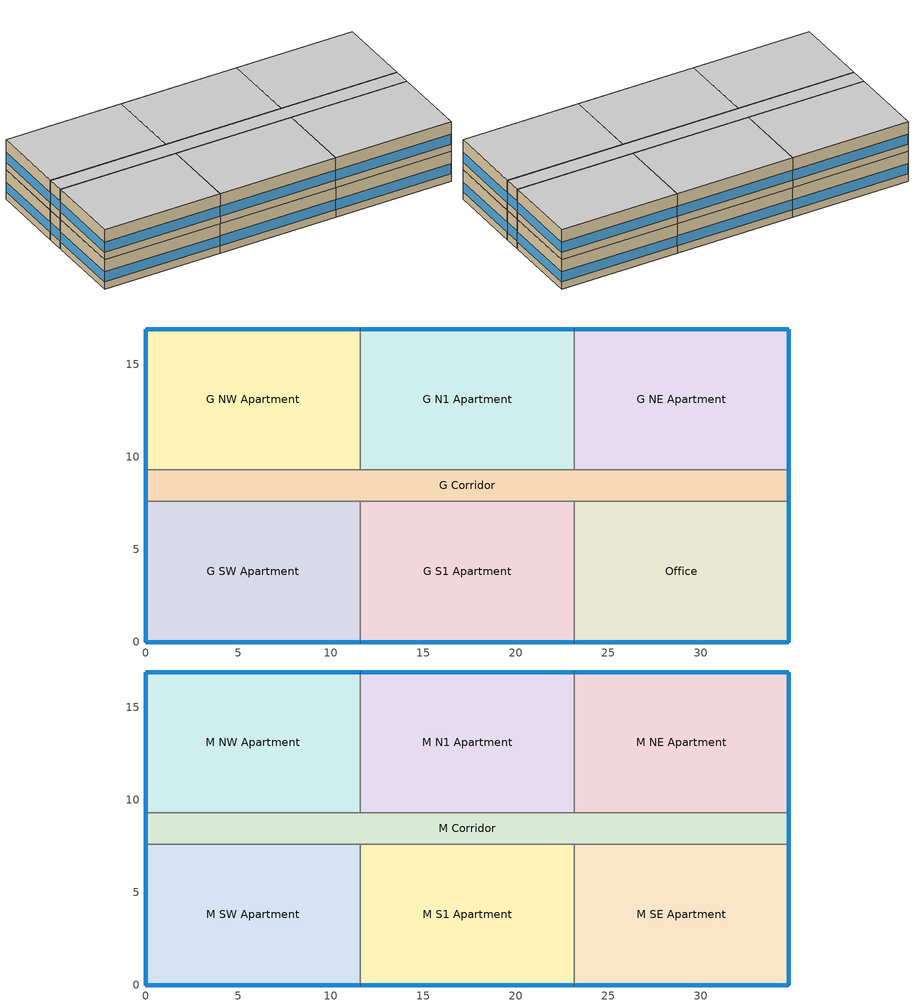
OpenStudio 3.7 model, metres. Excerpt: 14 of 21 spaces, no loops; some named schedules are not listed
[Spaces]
G S1 Apartment
 floor foundation (BTAP-Grnd-Floor-Mass:U-0.757_std): 23.16,7.62 23.16,0 11.58,0 11.58,7.62 z0
 wall outside: 11.58,0 23.16,0 z0:3.05
 wall to Office: 23.16,0 23.16,7.62 z0:3.05
 wall to G Corridor: 23.16,7.62 11.58,7.62 z0:3.05
 wall to G SW Apartment: 11.58,7.62 11.58,0 z0:3.05
 window (BTAP-Ext-FixedWindow:U=0.173 SHGC=0.600): 11.61,0 23.14,0 z0.76:1.78
 ceiling adiabatic (BTAP-Int-Wall): 23.16,0 23.16,7.62 11.58,7.62 11.58,0 z3.05
G NE Apartment
 floor foundation (BTAP-Grnd-Floor-Mass:U-0.757_std): 34.75,16.92 34.75,9.3 23.16,9.3 23.16,16.92 z0
 wall outside: 34.75,9.3 34.75,16.92 23.16,16.92 z0:3.05
 wall to G Corridor: 23.16,9.3 34.75,9.3 z0:3.05
 wall to G N1 Apartment: 23.16,16.92 23.16,9.3 z0:3.05
 window (BTAP-Ext-FixedWindow:U=0.173 SHGC=0.600): 34.75,9.32 34.75,16.89 / 34.72,16.92 23.19,16.92 z0.76:1.78
 ceiling adiabatic (BTAP-Int-Wall): 34.75,9.3 34.75,16.92 23.16,16.92 23.16,9.3 z3.05
G NW Apartment
 floor foundation (BTAP-Grnd-Floor-Mass:U-0.757_std): 11.58,16.92 11.58,9.3 0,9.3 0,16.92 z0
 wall outside: 11.58,16.92 0,16.92 0,9.3 z0:3.05
 wall to G N1 Apartment: 11.58,9.3 11.58,16.92 z0:3.05
 wall to G Corridor: 0,9.3 11.58,9.3 z0:3.05
 window (BTAP-Ext-FixedWindow:U=0.173 SHGC=0.600): 11.56,16.92 0.03,16.92 / 0,16.89 0,9.32 z0.76:1.78
 ceiling adiabatic (BTAP-Int-Wall): 11.58,9.3 11.58,16.92 0,16.92 0,9.3 z3.05
G N1 Apartment
 floor foundation (BTAP-Grnd-Floor-Mass:U-0.757_std): 23.16,16.92 23.16,9.3 11.58,9.3 11.58,16.92 z0
 wall outside: 23.16,16.92 11.58,16.92 z0:3.05
 wall to G Corridor: 11.58,9.3 23.16,9.3 z0:3.05
 window (BTAP-Ext-FixedWindow:U=0.173 SHGC=0.600): 23.14,16.92 11.61,16.92 z0.76:1.78
 ceiling adiabatic (BTAP-Int-Wall): 23.16,9.3 23.16,16.92 11.58,16.92 11.58,9.3 z3.05
Office
 floor foundation (BTAP-Grnd-Floor-Mass:U-0.757_std): 34.75,7.62 34.75,0 23.16,0 23.16,7.62 z0
 wall outside: 23.16,0 34.75,0 34.75,7.62 z0:3.05
 wall to G Corridor: 34.75,7.62 23.16,7.62 z0:3.05
 window (BTAP-Ext-FixedWindow:U=0.173 SHGC=0.600): 34.75,0.03 34.75,7.59 / 23.19,0 34.72,0 z0.76:1.78
 ceiling adiabatic (BTAP-Int-Wall): 34.75,0 34.75,7.62 23.16,7.62 23.16,0 z3.05
G Corridor
 floor foundation (BTAP-Grnd-Floor-Mass:U-0.757_std): 34.75,9.3 34.75,7.62 0,7.62 0,9.3 z0
 wall outside: 34.75,7.62 34.75,9.3 / 0,9.3 0,7.62 z0:3.05
 wall to G SW Apartment: 0,7.62 11.58,7.62 z0:3.05
 window (BTAP-Ext-FixedWindow:U=0.173 SHGC=0.600): 34.75,7.65 34.75,9.27 / 0,9.27 0,7.65 z0.76:1.81
 ceiling adiabatic (BTAP-Int-Wall): 34.75,7.62 34.75,9.3 0,9.3 0,7.62 z3.05
G SW Apartment
 floor foundation (BTAP-Grnd-Floor-Mass:U-0.757_std): 11.58,7.62 11.58,0 0,0 0,7.62 z0
 wall outside: 0,7.62 0,0 11.58,0 z0:3.05
 window (BTAP-Ext-FixedWindow:U=0.173 SHGC=0.600): 0.03,0 11.56,0 / 0,7.59 0,0.03 z0.76:1.78
 ceiling adiabatic (BTAP-Int-Wall): 11.58,0 11.58,7.62 0,7.62 0,0 z3.05
M SE Apartment
 floor adiabatic (BTAP-Int-Wall): 34.75,7.62 34.75,0 23.16,0 23.16,7.62 z3.05
 wall outside: 23.16,0 34.75,0 34.75,7.62 z3.05:6.1
 wall to M S1 Apartment: 23.16,7.62 23.16,0 z3.05:6.1
 wall to M Corridor: 34.75,7.62 23.16,7.62 z3.05:6.1
 window (BTAP-Ext-FixedWindow:U=0.173 SHGC=0.600): 34.75,0.03 34.75,7.59 / 23.19,0 34.72,0 z3.81:4.83
 ceiling adiabatic (BTAP-Int-Wall): 34.75,0 34.75,7.62 23.16,7.62 23.16,0 z6.1
M Corridor
 floor adiabatic (BTAP-Int-Wall): 34.75,9.3 34.75,7.62 0,7.62 0,9.3 z3.05
 wall outside: 0,9.3 0,7.62 / 34.75,7.62 34.75,9.3 z3.05:6.1
 wall to M SW Apartment: 0,7.62 11.58,7.62 z3.05:6.1
 wall to M N1 Apartment: 23.16,9.3 11.58,9.3 z3.05:6.1
 wall to M NE Apartment: 34.75,9.3 23.16,9.3 z3.05:6.1
 wall to M S1 Apartment: 11.58,7.62 23.16,7.62 z3.05:6.1
 wall to M NW Apartment: 11.58,9.3 0,9.3 z3.05:6.1
 window (BTAP-Ext-FixedWindow:U=0.173 SHGC=0.600): 34.75,7.65 34.75,9.27 / 0,9.27 0,7.65 z3.81:4.86
 ceiling adiabatic (BTAP-Int-Wall): 34.75,7.62 34.75,9.3 0,9.3 0,7.62 z6.1
M SW Apartment
 floor adiabatic (BTAP-Int-Wall): 11.58,7.62 11.58,0 0,0 0,7.62 z3.05
 wall outside: 0,7.62 0,0 11.58,0 z3.05:6.1
 wall to M S1 Apartment: 11.58,0 11.58,7.62 z3.05:6.1
 window (BTAP-Ext-FixedWindow:U=0.173 SHGC=0.600): 0.03,0 11.56,0 / 0,7.59 0,0.03 z3.81:4.83
 ceiling adiabatic (BTAP-Int-Wall): 11.58,0 11.58,7.62 0,7.62 0,0 z6.1
M NE Apartment
 floor adiabatic (BTAP-Int-Wall): 34.75,16.92 34.75,9.3 23.16,9.3 23.16,16.92 z3.05
 wall outside: 34.75,9.3 34.75,16.92 23.16,16.92 z3.05:6.1
 wall to M N1 Apartment: 23.16,16.92 23.16,9.3 z3.05:6.1
 window (BTAP-Ext-FixedWindow:U=0.173 SHGC=0.600): 34.75,9.32 34.75,16.89 / 34.72,16.92 23.19,16.92 z3.81:4.83
 ceiling adiabatic (BTAP-Int-Wall): 34.75,9.3 34.75,16.92 23.16,16.92 23.16,9.3 z6.1
M N1 Apartment
 floor adiabatic (BTAP-Int-Wall): 23.16,16.92 23.16,9.3 11.58,9.3 11.58,16.92 z3.05
 wall outside: 23.16,16.92 11.58,16.92 z3.05:6.1
 wall to M NW Apartment: 11.58,16.92 11.58,9.3 z3.05:6.1
 window (BTAP-Ext-FixedWindow:U=0.173 SHGC=0.600): 23.14,16.92 11.61,16.92 z3.81:4.83
 ceiling adiabatic (BTAP-Int-Wall): 23.16,9.3 23.16,16.92 11.58,16.92 11.58,9.3 z6.1
M S1 Apartment
 floor adiabatic (BTAP-Int-Wall): 23.16,7.62 23.16,0 11.58,0 11.58,7.62 z3.05
 wall outside: 11.58,0 23.16,0 z3.05:6.1
 window (BTAP-Ext-FixedWindow:U=0.173 SHGC=0.600): 11.61,0 23.14,0 z3.81:4.83
 ceiling adiabatic (BTAP-Int-Wall): 23.16,0 23.16,7.62 11.58,7.62 11.58,0 z6.1
M NW Apartment
 floor adiabatic (BTAP-Int-Wall): 11.58,16.92 11.58,9.3 0,9.3 0,16.92 z3.05
 wall outside: 11.58,16.92 0,16.92 0,9.3 z3.05:6.1
 window (BTAP-Ext-FixedWindow:U=0.173 SHGC=0.600): 11.56,16.92 0.03,16.92 / 0,16.89 0,9.32 z3.81:4.83
 ceiling adiabatic (BTAP-Int-Wall): 11.58,9.3 11.58,16.92 0,16.92 0,9.3 z6.1
[Site]
Calgary Intl AP_AB_CAN: Latitude {deg}=51.11; Longitude {deg}=-114.02; Time Zone {hr}=-7; Elevation {m}=1084.1; Terrain=City
[Building]
LowriseApartment: North Axis {deg}=0; Default Construction Set=BTAP-Mass at hdd = 5000.0; Standards Number of Stories=3; Standards Number of Above Ground Stories=3; Standards Template=NECB2020; Standards Building Type=LowriseApartment; Standards Number of Living Units=17
[Site:WaterMainsTemperature]
Calculation Method=Correlation; Annual Average Outdoor Air Temperature {C}=4.69167; Maximum Difference In Monthly Average Outdoor Air Temperatures {deltaC}=24.6
[Site:GroundTemperature:BuildingSurface]
19.527, 19.502, 19.536, 19.598, 20.002, 21.64, 22.225, 22.375, 21.449, 20.121, 19.802, 19.633
[ClimateZones]
Climate Zone Institution Name 1=ASHRAE; Climate Zone Document Name 1=ANSI/ASHRAE Standard 169; Climate Zone Document Year 1=2006; Climate Zone Institution Name 2=CEC; Climate Zone Document Name 2=California Climate Zone Descriptions; Climate Zone Document Year 2=1995
[SizingPeriod:DesignDay] Barometric Pressure {Pa}=88961; Rain Indicator=No; Snow Indicator=No; Day of Month=21; Daylight Saving Time Indicator=No; Humidity Condition Type=Wetbulb; Dry-Bulb Temperature Range Modifier Type=DefaultMultipliers
Name | Maximum Dry-Bulb Temperature {C} | Daily Dry-Bulb Temperature Range {deltaC} | Wind Speed {m/s} | Wind Direction {deg} | Month | Day Type | Wetbulb or DewPoint at Maximum Dry-Bulb {C} | Solar Model Indicator | ASHRAE Clear Sky Optical Depth for Beam Irradiance | ASHRAE Clear Sky Optical Depth for Diffuse Irradiance | Sky Clearness
Calgary Intl AP Ann Clg .4% Condns DB=>MWB | 28.8 | 12.3 | 4.5 | 160 | 7 | SummerDesignDay | 16 | ASHRAETau | 0.34 | 2.419
Calgary Intl AP Ann Htg 99.6% Condns DB | -27.7 | 0 | 2.7 | 200 | 1 | WinterDesignDay | -27.7 | ASHRAEClearSky |  |  | 0
[Material:NoMass] Roughness=Smooth; Thermal Absorptance=0.9; Solar Absorptance=0.7
Name | Thermal Resistance {m2-K/W} | Visible Absorptance
Typical Carpet Pad; Typical Carpet Pad 1 | 0.21648 | 0.8
Typical Insulation 1 | 6.98591 | 0.7
Typical Insulation 2 | 4.38022 | 0.7
Typical Insulation 3 | 8.26445 | 0.7
Typical Carpet Pad 2 | 1.25503 | 0.8
Typical Carpet Pad 3; Typical Carpet Pad 4 | 3.45515 | 0.8
Typical Insulation 4 | 0.578017 | 0.7
Typical Insulation 5 | 0.578035 | 0.7
[Material]
Name | Roughness | Thickness {m} | Conductivity {W/m-K} | Density {kg/m3} | Specific Heat {J/kg-K} | Thermal Absorptance | Solar Absorptance | Visible Absorptance
G05 25mm wood | MediumSmooth | 0.0254 | 0.15 | 608 | 1630 | 0.9 | 0.5 | 0.5
100mm Normalweight concrete floor 1 | MediumSmooth | 0.1016 | 2.31 | 2322 | 832
G01 13mm gypsum board 1 | Smooth | 0.0127 | 0.16 | 800 | 1090 | 0.9 | 0.7 | 0.5
4 in. Normalweight Concrete Floor 1 | MediumRough | 0.1016 | 2.31 | 2322 | 832 | 0.9 | 0.7 | 0.7
1IN Stucco 1 | Smooth | 0.0253 | 0.6918 | 1858 | 837 | 0.9 | 0.7 | 0.92
8IN CONCRETE HW RefBldg 1 | Rough | 0.2032 | 1.311 | 2240 | 836.8 | 0.9 | 0.7 | 0.7
1/2IN Gypsum 1 | Smooth | 0.0127 | 0.16 | 784.9 | 830 | 0.9 | 0.4 | 0.4
Metal Roof Surface 1; F08 Metal surface 1 | Smooth | 0.0008 | 45.28 | 7824 | 500 | 0.9 | 0.7 | 0.7
6 in. Normalweight Concrete Floor 1; 6 in. Normalweight Concrete Floor 2; 6 in. Normalweight Concrete Floor 3 | MediumRough | 0.1524 | 2.31 | 2322 | 832 | 0.9 | 0.7 | 0.7
Expanded Polystyrene | MediumSmooth | 0.0363959 | 0.029 | 29 | 1210
[Construction]
BTAP-Int-Partition; BTAP-Int-Door: G05 25mm wood
BTAP-Int-Floor: 100mm Normalweight concrete floor 1, Typical Carpet Pad
BTAP-Int-Wall: G01 13mm gypsum board 1, G01 13mm gypsum board 1
BTAP-Int-Ceiling: Typical Carpet Pad, 100mm Normalweight concrete floor 1
BTAP-Int-Window: SimpleGlazing
BTAP-Ext-Floor-Mass:U-0.138: Typical Insulation 1, 4 in. Normalweight Concrete Floor 1, Typical Carpet Pad 1
BTAP-Ext-Wall-Mass:U-0.215: 1IN Stucco 1, 8IN CONCRETE HW RefBldg 1, Typical Insulation 2, 1/2IN Gypsum 1
BTAP-Ext-Roof-Metal:U-0.121: Metal Roof Surface 1, Typical Insulation 3
BTAP-Grnd-Floor-Mass:U-0.757: 6 in. Normalweight Concrete Floor 1, Typical Carpet Pad 2
BTAP-Grnd-Wall-Mass:U-0.284: 6 in. Normalweight Concrete Floor 2, Typical Carpet Pad 3
BTAP-Grnd-Roof-Mass:U-0.284: 6 in. Normalweight Concrete Floor 3, Typical Carpet Pad 4
BTAP-Ext-FixedWindow:U=0.173 SHGC=0.600; BTAP-Ext-GlassDoors:U=0.173 SHGC=0.600: SimpleGlazing:U=0.173 SHGC=0.600
BTAP-Ext-Door:U-1.73: F08 Metal surface 1, Typical Insulation 4
BTAP-Ext-OverHeadDoor:U-1.73: Typical Insulation 5
BTAP-Ext-Skylights:U=0.241 SHGC=0.600; BTAP-Ext-DaylightDomes:U=0.241 SHGC=0.600; BTAP-Ext-DaylightDiffuser:U=0.241 SHGC=0.600: SimpleGlazing:U=0.241 SHGC=0.600
BTAP-Grnd-Floor-Mass:U-0.757_std: 6 in. Normalweight Concrete Floor 1, Expanded Polystyrene
[DefaultConstructionSet]
BTAP-Mass at hdd = 5000.0: Default Exterior Surface Constructions=BTAP-Mass at hdd = 5000.0; Default Interior Surface Constructions=Default Surface Constructions 2; Default Ground Contact Surface Constructions=BTAP-Mass at hdd = 5000.0 1; Default Exterior SubSurface Constructions=BTAP-Mass at hdd = 5000.0; Default Interior SubSurface Constructions=Default Sub Surface Constructions 2; Interior Partition Construction=BTAP-Int-Partition
[DefaultSurfaceConstructions]
Name | Floor Construction | Wall Construction | Roof Ceiling Construction
Default Surface Constructions 2 | BTAP-Int-Floor | BTAP-Int-Wall | BTAP-Int-Ceiling
BTAP-Mass at hdd = 5000.0 | BTAP-Ext-Floor-Mass:U-0.138 | BTAP-Ext-Wall-Mass:U-0.215 | BTAP-Ext-Roof-Metal:U-0.121
BTAP-Mass at hdd = 5000.0 1 | BTAP-Grnd-Floor-Mass:U-0.757 | BTAP-Grnd-Wall-Mass:U-0.284 | BTAP-Grnd-Roof-Mass:U-0.284
[DefaultSubSurfaceConstructions]
Name | Fixed Window Construction | Operable Window Construction | Door Construction | Glass Door Construction | Overhead Door Construction | Skylight Construction | Tubular Daylight Dome Construction | Tubular Daylight Diffuser Construction
Default Sub Surface Constructions 2 | BTAP-Int-Window | BTAP-Int-Window | BTAP-Int-Door
BTAP-Mass at hdd = 5000.0 | BTAP-Ext-FixedWindow:U=0.173 SHGC=0.600 | BTAP-Ext-FixedWindow:U=0.173 SHGC=0.600 | BTAP-Ext-Door:U-1.73 | BTAP-Ext-GlassDoors:U=0.173 SHGC=0.600 | BTAP-Ext-OverHeadDoor:U-1.73 | BTAP-Ext-Skylights:U=0.241 SHGC=0.600 | BTAP-Ext-DaylightDomes:U=0.241 SHGC=0.600 | BTAP-Ext-DaylightDiffuser:U=0.241 SHGC=0.600
[WindowMaterial:SimpleGlazingSystem] Solar Heat Gain Coefficient=0.6; Visible Transmittance=0.21
Name | U-Factor {W/m2-K}
SimpleGlazing | 2.2
SimpleGlazing:U=0.173 SHGC=0.600 | 1.73
SimpleGlazing:U=0.241 SHGC=0.600 | 2.41
[Space] Volume {m3}=Autocalculate
Name | Space Type | Building Story | Thermal Zone
G Corridor | Space Function Corridor/Transition area other-sch-G | Building Story 1 | WILD_ST=Corridor/Transition area other-sch-G_FL=Building Story 1_SCH=G
M SE Apartment | Space Function Dwelling units general | Building Story 2 | DU_BT=Space Function_ST=Dwelling units general_FL=Building Story 2_SCHG 9
M SW Apartment | Space Function Dwelling units general | Building Story 2 | DU_BT=Space Function_ST=Dwelling units general_FL=Building Story 2_SCHG 10
M Corridor | Space Function Corridor/Transition area other-sch-G | Building Story 2 | WILD_ST=Corridor/Transition area other-sch-G_FL=Building Story 2_SCH=G
G S1 Apartment | Space Function Dwelling units general | Building Story 1 | DU_BT=Space Function_ST=Dwelling units general_FL=Building Story 1_SCHG 11
M NE Apartment | Space Function Dwelling units general | Building Story 2 | DU_BT=Space Function_ST=Dwelling units general_FL=Building Story 2_SCHG 12
G NW Apartment | Space Function Dwelling units general | Building Story 1 | DU_BT=Space Function_ST=Dwelling units general_FL=Building Story 1_SCHG 8
M N1 Apartment | Space Function Dwelling units general | Building Story 2 | DU_BT=Space Function_ST=Dwelling units general_FL=Building Story 2_SCHG
Office | Space Function Dwelling units general | Building Story 1 | DU_BT=Space Function_ST=Dwelling units general_FL=Building Story 1_SCHG 7
G NE Apartment | Space Function Dwelling units general | Building Story 1 | DU_BT=Space Function_ST=Dwelling units general_FL=Building Story 1_SCHG
G SW Apartment | Space Function Dwelling units general | Building Story 1 | DU_BT=Space Function_ST=Dwelling units general_FL=Building Story 1_SCHG 9
G N1 Apartment | Space Function Dwelling units general | Building Story 1 | DU_BT=Space Function_ST=Dwelling units general_FL=Building Story 1_SCHG 10
M S1 Apartment | Space Function Dwelling units general | Building Story 2 | DU_BT=Space Function_ST=Dwelling units general_FL=Building Story 2_SCHG 11
M NW Apartment | Space Function Dwelling units general | Building Story 2 | DU_BT=Space Function_ST=Dwelling units general_FL=Building Story 2_SCHG 8
[BuildingStory]
Name | Nominal Z Coordinate {m}
Building Story 1 | 0
Building Story 2 | 3.04785
[SpaceType] Standards Building Type=Space Function
Name | Default Schedule Set | Design Specification Outdoor Air Object | Standards Space Type
Space Function Corridor/Transition area other-sch-G | Space Function Corridor/Transition area other-sch-G Schedule Set | Space Function Corridor/Transition area other-sch-G Ventilation | Corridor/Transition area other-sch-G
Space Function Dwelling units general | Space Function Dwelling units general Schedule Set | Space Function Dwelling units general Ventilation | Dwelling units general
[DesignSpecification:OutdoorAir] Outdoor Air Method=Sum; Outdoor Air Flow per Floor Area {m3/s-m2}=0.0003048
Name | Outdoor Air Flow per Person {m3/s-person}
Space Function Corridor/Transition area other-sch-G Ventilation
Space Function Dwelling units general Ventilation | 0.00235974
[AvailabilityManager:NightCycle] Control Type=CycleOnAny; Thermostat Tolerance {deltaC}=1; Cycling Run Time {s}=3600
Availability Manager Night Cycle 1; Availability Manager Night Cycle 2; Availability Manager Night Cycle 3; Availability Manager Night Cycle 4; Availability Manager Night Cycle 5; Availability Manager Night Cycle 6; Availability Manager Night Cycle 7; Availability Manager Night Cycle 8; Availability Manager Night Cycle 9; Availability Manager Night Cycle 10; Availability Manager Night Cycle 11; Availability Manager Night Cycle 12; Availability Manager Night Cycle 13; Availability Manager Night Cycle 14
[People:Definition] Number of People Calculation Method=People/Area; Fraction Radiant=0.3
Name | People per Space Floor Area {person/m2}
Space Function Corridor/Transition area other-sch-G People Definition | 0.0100036
Space Function Dwelling units general People Definition | 0.0400145
[People] Work Efficiency Schedule=Work Efficiency Schedule; Clothing Insulation Schedule=Clothing Schedule; Air Velocity Schedule=Air Velocity Schedule; Multiplier=1
Name | People Definition | Space or SpaceType
Space Function Corridor/Transition area other-sch-G People | Space Function Corridor/Transition area other-sch-G People Definition | Space Function Corridor/Transition area other-sch-G
Space Function Dwelling units general People | Space Function Dwelling units general People Definition | Space Function Dwelling units general
[Lights:Definition] Design Level Calculation Method=Watts/Area; Fraction Radiant=0.5; Fraction Visible=0.2
Name | Watts per Space Floor Area {W/m2}
Space Function Corridor/Transition area other-sch-G Lights Definition | 4.4
Space Function Dwelling units general Lights Definition | 5.00182
[Lights] Fraction Replaceable=1
Name | Lights Definition | Space or SpaceType
Space Function Corridor/Transition area other-sch-G Lights | Space Function Corridor/Transition area other-sch-G Lights Definition | Space Function Corridor/Transition area other-sch-G
Space Function Dwelling units general Lights | Space Function Dwelling units general Lights Definition | Space Function Dwelling units general
[DefaultScheduleSet] Number of People Schedule=NECB-G-Occupancy; People Activity Level Schedule=NECB-Activity; Lighting Schedule=NECB-G-Lighting; Electric Equipment Schedule=NECB-G-Electric-Equipment
Space Function Corridor/Transition area other-sch-G Schedule Set; Space Function Dwelling units general Schedule Set
[ThermostatSetpoint:DualSetpoint] Heating Setpoint Temperature Schedule=NECB-G-Thermostat Setpoint-Heating; Cooling Setpoint Temperature Schedule=NECB-G-Thermostat Setpoint-Cooling
Space Function Dwelling units general Thermostat 37; Space Function Dwelling units general Thermostat 38; Space Function Dwelling units general Thermostat 39; Space Function Dwelling units general Thermostat 43; Space Function Dwelling units general Thermostat 44; Space Function Dwelling units general Thermostat 46; Space Function Dwelling units general Thermostat 47; Space Function Dwelling units general Thermostat 49; Space Function Dwelling units general Thermostat 50; Space Function Dwelling units general Thermostat 52; Space Function Dwelling units general Thermostat 53; Space Function Dwelling units general Thermostat 54; Space Function Corridor/Transition area other-sch-G Thermostat 7; Space Function Corridor/Transition area other-sch-G Thermostat 9
[ElectricEquipment:Definition]
Space Function Dwelling units general Elec Equip Definition: Design Level Calculation Method=Watts/Area; Watts per Space Floor Area {W/m2}=5.00182; Fraction Radiant=0.5
[ElectricEquipment]
Space Function Dwelling units general Elec Equip: Electric Equipment Definition=Space Function Dwelling units general Elec Equip Definition; Space or SpaceType=Space Function Dwelling units general
[SpaceInfiltration:DesignFlowRate] Schedule=Always On Discrete; Design Flow Rate Calculation Method=Flow/ExteriorArea; Flow per Exterior Surface Area {m3/s-m2}=0.000408718; Constant Term Coefficient=0; Temperature Term Coefficient=0; Velocity Term Coefficient=0.224; Velocity Squared Term Coefficient=0
Name | Space or SpaceType
G Corridor Infiltration | G Corridor
G N1 Apartment Infiltration | G N1 Apartment
G NE Apartment Infiltration | G NE Apartment
G NW Apartment Infiltration | G NW Apartment
G S1 Apartment Infiltration | G S1 Apartment
G SW Apartment Infiltration | G SW Apartment
M Corridor Infiltration | M Corridor
M N1 Apartment Infiltration | M N1 Apartment
M NE Apartment Infiltration | M NE Apartment
M NW Apartment Infiltration | M NW Apartment
M S1 Apartment Infiltration | M S1 Apartment
M SE Apartment Infiltration | M SE Apartment
M SW Apartment Infiltration | M SW Apartment
Office Infiltration | Office
[ThermalZone] Use Ideal Air Loads=No
Name | Thermostat
DU_BT=Space Function_ST=Dwelling units general_FL=Building Story 1_SCHG | Space Function Dwelling units general Thermostat 37
DU_BT=Space Function_ST=Dwelling units general_FL=Building Story 1_SCHG 7 | Space Function Dwelling units general Thermostat 38
DU_BT=Space Function_ST=Dwelling units general_FL=Building Story 2_SCHG | Space Function Dwelling units general Thermostat 39
DU_BT=Space Function_ST=Dwelling units general_FL=Building Story 2_SCHG 8 | Space Function Dwelling units general Thermostat 43
DU_BT=Space Function_ST=Dwelling units general_FL=Building Story 1_SCHG 8 | Space Function Dwelling units general Thermostat 44
DU_BT=Space Function_ST=Dwelling units general_FL=Building Story 1_SCHG 9 | Space Function Dwelling units general Thermostat 46
DU_BT=Space Function_ST=Dwelling units general_FL=Building Story 2_SCHG 9 | Space Function Dwelling units general Thermostat 47
DU_BT=Space Function_ST=Dwelling units general_FL=Building Story 1_SCHG 10 | Space Function Dwelling units general Thermostat 49
DU_BT=Space Function_ST=Dwelling units general_FL=Building Story 2_SCHG 10 | Space Function Dwelling units general Thermostat 50
DU_BT=Space Function_ST=Dwelling units general_FL=Building Story 2_SCHG 11 | Space Function Dwelling units general Thermostat 52
DU_BT=Space Function_ST=Dwelling units general_FL=Building Story 1_SCHG 11 | Space Function Dwelling units general Thermostat 53
DU_BT=Space Function_ST=Dwelling units general_FL=Building Story 2_SCHG 12 | Space Function Dwelling units general Thermostat 54
WILD_ST=Corridor/Transition area other-sch-G_FL=Building Story 1_SCH=G | Space Function Corridor/Transition area other-sch-G Thermostat 7
WILD_ST=Corridor/Transition area other-sch-G_FL=Building Story 2_SCH=G | Space Function Corridor/Transition area other-sch-G Thermostat 9
[Foundation:Kiva]
Bldg Kiva Foundation: Wall Height Above Grade {m}=0; Wall Depth Below Slab {m}=0
[SurfaceProperty:ExposedFoundationPerimeter] Exposed Perimeter Calculation Method=TotalExposedPerimeter
Name | Total Exposed Perimeter {m}
g GFloor NEA; g GFloor SEA; g GFloor NWA; g GFloor SWA | 19.2015
g GFloor N1A; g GFloor S1A | 11.5818
g Floor C | 3.352636
[Foundation:Kiva:Settings]

